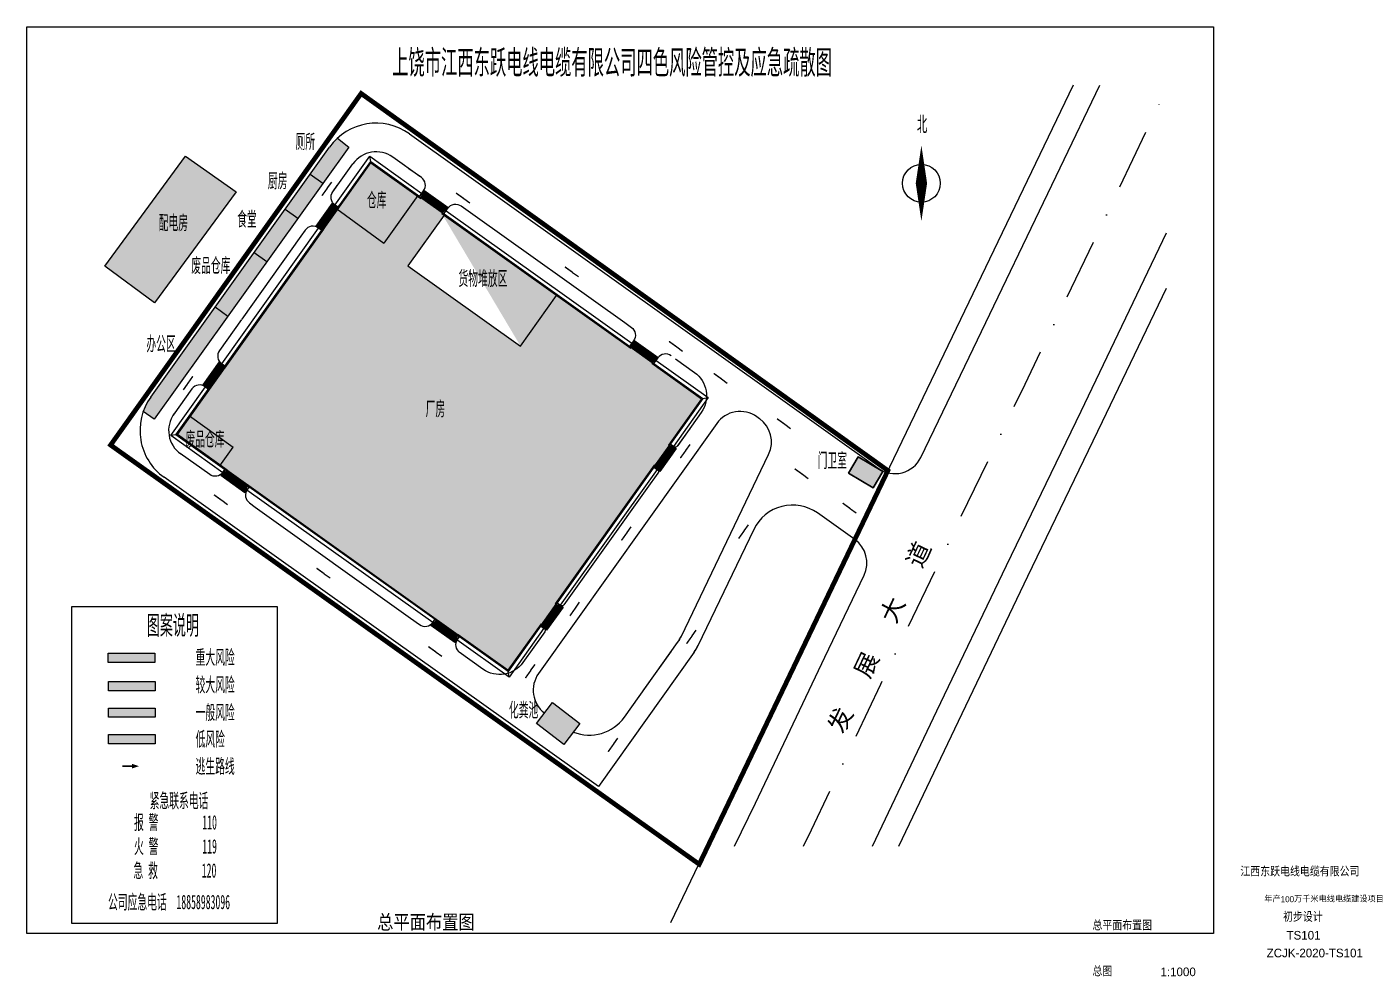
# Model space of a CAD drawing. Header units: inches. Extents: x 586127 to 586406, y 3136176 to 3136915.
# Drawn here: x 586126.8 to 586406.4, y 3136716.2 to 3136914.9 of the extents above; entities that cross this region are included whole.
import ezdxf

# ---------------------------------------------------------------- set-up
doc = ezdxf.new("R2010")
doc.units = ezdxf.units.IN
doc.header["$MEASUREMENT"] = 0
doc.linetypes.add('DASHDOT', pattern=[25.4, 12.7, -6.35, 0, -6.35])
doc.linetypes.add('DASHDOT2', pattern=[0.5, 0.25, -0.125, 0, -0.125])
for name, color, linetype in [('001-墙体', 30, 'Continuous'), ('00工业用地边界', 7, 'Continuous'), ('DIM_SYMB', 3, 'Continuous'), ('RD-中线', 1, 'DASHDOT'), ('RD-侧石线', 5, 'Continuous'), ('RD-红线', 7, 'Continuous'), ('STAIR', 2, 'Continuous'), ('WINDOW', 4, 'Continuous'), ('墙线', 2, 'Continuous')]:
    doc.layers.add(name, color=color, linetype=linetype)
doc.styles.add('0总图替换X', font='ZSM.shx', dxfattribs={"bigfont": 'HZTXT.shx'})
doc.styles.add('DIMHT', font='', dxfattribs={"width": 0.5})
doc.styles.add('宋体', font='')
doc.styles.get('DIMHT').set_extended_font_data('SimSun')
doc.styles.get('宋体').set_extended_font_data('SimSun')

msp = doc.modelspace()

# ---------------------------------------------------------------- hatches: boundary and pattern name
at = {"layer": '00工业用地边界', "ltscale": 2}
h = msp.add_hatch(color=5, dxfattribs=at)
h.dxf.hatch_style = 1
h.paths.add_polyline_path([(586194.23, 3136889.69), (586191.9, 3136891.59, 0.053379), (586190.2, 3136889.68), (586186.18, 3136884.06), (586188.83, 3136882.15)])
h = msp.add_hatch(color=5, dxfattribs=at)
h.dxf.hatch_style = 1
h.paths.add_polyline_path([(586170.65, 3136880.3), (586160.07, 3136887.83), (586143.13, 3136864.81), (586153.58, 3136857.11)])
h = msp.add_hatch(color=2, dxfattribs=at)
h.dxf.hatch_style = 1
h.paths.add_polyline_path([(586191.91, 3136876.63), (586201.55, 3136869.58), (586208.59, 3136879.44), (586198.86, 3136886.38)], flags=17)
edge = h.paths.add_edge_path()
edge.add_line((586168.76, 3136822.11), (586158.34, 3136829.55))
edge.add_line((586158.34, 3136829.55), (586198.86, 3136886.38))
edge.add_line((586198.86, 3136886.38), (586209.29, 3136878.95))
edge.add_line((586191.75, 3136876.75), (586201.55, 3136869.58))
edge.add_line((586208.71, 3136879.6), (586201.55, 3136869.58))
h.paths.add_polyline_path([(586197.04, 3136875.73), (586203.29, 3136875.73), (586203.29, 3136881.68), (586197.04, 3136881.68)], flags=24)
at = {"layer": '00工业用地边界', "ltscale": 2, "true_color": 0xf26722}
h = msp.add_hatch(color=30, dxfattribs=at)
h.dxf.hatch_style = 1
h.paths.add_polyline_path([(586268.35, 3136837.08), (586198.82, 3136886.66), (586160.87, 3136833.44), (586170.01, 3136826.92), (586167.32, 3136823.14), (586168.76, 3136822.11), (586168.65, 3136821.95), (586173.53, 3136818.47), (586227.6, 3136779.92)])
h.paths.add_polyline_path([(586206.61, 3136864.85), (586214.17, 3136875.46), (586237.74, 3136858.66), (586230.18, 3136848.05)], flags=16)
h.paths.add_polyline_path([(586216.2, 3136859.26), (586228.86, 3136859.26), (586228.86, 3136865.23), (586216.2, 3136865.23)], flags=8)
h.paths.add_polyline_path([(586197.04, 3136875.73), (586203.29, 3136875.73), (586203.29, 3136881.68), (586197.04, 3136881.68)], flags=24)
at = {"layer": '00工业用地边界', "ltscale": 2}
h = msp.add_hatch(color=2, dxfattribs=at)
h.dxf.hatch_style = 1
h.paths.add_polyline_path([(586188.83, 3136882.15), (586186.18, 3136884.06), (586180.93, 3136876.73), (586183.59, 3136874.82)])
h = msp.add_hatch(color=5, dxfattribs=at)
h.dxf.hatch_style = 1
h.paths.add_polyline_path([(586183.59, 3136874.82), (586180.93, 3136876.73), (586174.43, 3136867.64), (586177.09, 3136865.74)])
h = msp.add_hatch(color=2, dxfattribs=at)
h.dxf.hatch_style = 1
h.paths.add_polyline_path([(586214.17, 3136875.46), (586206.61, 3136864.85), (586230.18, 3136848.05), (586237.74, 3136858.66)], flags=17)
edge = h.paths.add_edge_path()
edge.add_line((586214.17, 3136875.46), (586206.61, 3136864.85))
edge.add_line((586206.61, 3136864.85), (586230.18, 3136848.05))
edge.add_line((586253.25, 3136847.6), (586213.68, 3136875.81))
edge.add_line((586230.18, 3136848.05), (586237.74, 3136858.66))
h.paths.add_polyline_path([(586216.2, 3136859.26), (586228.86, 3136859.26), (586228.86, 3136865.23), (586216.2, 3136865.23)], flags=24)
h = msp.add_hatch(color=5, dxfattribs=at)
h.dxf.hatch_style = 1
h.paths.add_polyline_path([(586177.09, 3136865.74), (586174.43, 3136867.64), (586166.27, 3136856.24), (586168.93, 3136854.34)])
h = msp.add_hatch(color=5, dxfattribs=at)
h.dxf.hatch_style = 1
h.paths.add_polyline_path([(586168.93, 3136854.34), (586166.27, 3136856.24), (586152.76, 3136837.36, 0.070142), (586151.21, 3136834.39), (586153.49, 3136832.76)])
h = msp.add_hatch(color=5, dxfattribs=at)
h.dxf.hatch_style = 1
h.paths.add_polyline_path([(586161.03, 3136833.32), (586158.34, 3136829.55), (586167.32, 3136823.14), (586170.01, 3136826.92)])
h = msp.add_hatch(color=5, dxfattribs=at)
h.dxf.hatch_style = 1
h.paths.add_polyline_path([(586306.02, 3136821.81), (586300.87, 3136824.89), (586298.82, 3136821.45), (586303.97, 3136818.38)])
h = msp.add_hatch(color=1, dxfattribs=at)
h.dxf.hatch_style = 1
h.paths.add_polyline_path([(586153.64, 3136783.78), (586143.89, 3136783.78), (586143.89, 3136781.83), (586153.64, 3136781.83)])
at = {"layer": '00工业用地边界', "ltscale": 2, "true_color": 0xf26722}
h = msp.add_hatch(color=30, dxfattribs=at)
h.dxf.hatch_style = 1
h.paths.add_polyline_path([(586153.7, 3136777.85), (586143.94, 3136777.85), (586143.94, 3136775.9), (586153.7, 3136775.9)])
at = {"layer": '00工业用地边界', "ltscale": 2}
h = msp.add_hatch(color=2, dxfattribs=at)
h.dxf.hatch_style = 1
h.paths.add_polyline_path([(586153.7, 3136772.31), (586143.94, 3136772.31), (586143.94, 3136770.36), (586153.7, 3136770.36)])
h = msp.add_hatch(color=2, dxfattribs=at)
h.dxf.hatch_style = 1
h.paths.add_polyline_path([(586236.85, 3136773.45), (586235.19, 3136771.28, 0.008536), (586235.35, 3136771.16), (586239.36, 3136768.3, 0.059594), (586241.24, 3136767.27), (586242.6, 3136769.05)])
h.paths.add_polyline_path([(586239.36, 3136768.3), (586235.35, 3136771.16, -0.008536), (586235.19, 3136771.28), (586233.5, 3136769.08), (586239.25, 3136764.68), (586241.24, 3136767.27, -0.059594)])
h = msp.add_hatch(color=5, dxfattribs=at)
h.dxf.hatch_style = 1
h.paths.add_polyline_path([(586153.7, 3136766.76), (586143.94, 3136766.76), (586143.94, 3136764.81), (586153.7, 3136764.81)])

# ---------------------------------------------------------------- linework, layer by layer
at = {"color": 7, "linetype": 'DASHDOT2', "ltscale": 30, "const_width": 1, "flags": 128}
msp.add_lwpolyline([(586144.37, 3136827.34), (586196.82, 3136900.91), (586307.08, 3136822), (586267.59, 3136739.61)], close=True, dxfattribs=at)
at = {"color": 7, "ltscale": 30, "flags": 128}
msp.add_lwpolyline([(586144.37, 3136827.34), (586196.82, 3136900.91), (586307.08, 3136822), (586267.59, 3136739.61)], close=True, dxfattribs=at)
at = {"layer": '001-墙体', "color": 251}
for p, q in [((586198.82, 3136886.66), (586198.63, 3136887.77)), ((586268.35, 3136837.08), (586269.47, 3136837.26)), ((586158.06, 3136829.5), (586156.95, 3136829.31)), ((586227.78, 3136778.8), (586227.6, 3136779.92))]:
    msp.add_line(p, q, dxfattribs=at)
at = {"layer": '001-墙体'}
for p, q in [((586209.4, 3136879.11), (586209.29, 3136878.95)), ((586191.76, 3136876.76), (586191.93, 3136876.65)), ((586188.8, 3136872.61), (586188.97, 3136872.5)), ((586253.37, 3136847.76), (586253.25, 3136847.6)), ((586168.08, 3136843.54), (586168.24, 3136843.43)), ((586165.12, 3136839.39), (586165.28, 3136839.28)), ((586261.3, 3136827.18), (586261.14, 3136827.3)), ((586168.65, 3136821.95), (586168.76, 3136822.11)), ((586258.34, 3136823.03), (586258.17, 3136823.15)), ((586237.61, 3136793.96), (586237.45, 3136794.08)), ((586212.61, 3136790.6), (586212.73, 3136790.76)), ((586234.65, 3136789.81), (586234.49, 3136789.93))]:
    msp.add_line(p, q, dxfattribs=at)
msp.add_lwpolyline([(586158.06, 3136829.5), (586198.82, 3136886.66), (586268.35, 3136837.08), (586227.6, 3136779.92)], close=True, dxfattribs=at)
for points in [[(586168.76, 3136822.11), (586158.34, 3136829.55), (586198.86, 3136886.38), (586209.29, 3136878.95)], [(586209.4, 3136879.11), (586209.29, 3136878.95)], [(586213.8, 3136875.97), (586213.68, 3136875.81)], [(586213.68, 3136875.81), (586253.25, 3136847.6)], [(586253.25, 3136847.6), (586213.68, 3136875.81)], [(586253.25, 3136847.6), (586213.68, 3136875.81)], [(586188.97, 3136872.5), (586168.24, 3136843.43)], [(586253.37, 3136847.76), (586253.25, 3136847.6)], [(586257.77, 3136844.62), (586257.65, 3136844.46)], [(586257.65, 3136844.46), (586268.07, 3136837.03), (586261.14, 3136827.3)], [(586168.59, 3136843.92), (586168.24, 3136843.43)], [(586168.65, 3136821.95), (586168.76, 3136822.11)], [(586258.17, 3136823.15), (586237.45, 3136794.08)], [(586173.04, 3136818.82), (586173.16, 3136818.98)], [(586237.8, 3136794.57), (586237.45, 3136794.08)], [(586212.61, 3136790.6), (586212.73, 3136790.76)], [(586234.49, 3136789.93), (586227.55, 3136780.2), (586217.13, 3136787.63)], [(586217.01, 3136787.47), (586217.13, 3136787.63)]]:
    msp.add_lwpolyline(points, dxfattribs=at)
at = {"layer": '001-墙体', "color": 251}
for points in [[(586191.34, 3136877.55), (586198.63, 3136887.77), (586209.53, 3136880)], [(586214.59, 3136876.39), (586253.49, 3136848.65)], [(586167.66, 3136844.33), (586187.92, 3136872.75)], [(586258.56, 3136845.04), (586269.47, 3136837.26), (586262.18, 3136827.05)], [(586167.84, 3136821.54), (586156.95, 3136829.31), (586164.23, 3136839.53)], [(586258.76, 3136822.24), (586238.49, 3136793.83)], [(586211.81, 3136790.19), (586172.91, 3136817.93)], [(586235.07, 3136789.02), (586227.78, 3136778.8), (586216.87, 3136786.58)]]:
    msp.add_lwpolyline(points, dxfattribs=at)
at = {"layer": '00工业用地边界', "ltscale": 2}
for p, q in [((586191.9, 3136891.59), (586194.23, 3136889.69)), ((586152.76, 3136837.36), (586190.2, 3136889.68)), ((586194.23, 3136889.69), (586153.49, 3136832.76)), ((586143.13, 3136864.81), (586160.07, 3136887.83)), ((586160.07, 3136887.83), (586170.65, 3136880.3)), ((586186.18, 3136884.06), (586188.83, 3136882.15)), ((586170.65, 3136880.3), (586153.58, 3136857.11)), ((586208.71, 3136879.6), (586201.55, 3136869.58)), ((586208.59, 3136879.44), (586208.59, 3136879.44)), ((586208.59, 3136879.44), (586208.59, 3136879.44)), ((586180.93, 3136876.73), (586183.59, 3136874.82)), ((586191.75, 3136876.75), (586201.55, 3136869.58)), ((586214.17, 3136875.46), (586206.61, 3136864.85)), ((586174.43, 3136867.64), (586177.09, 3136865.74)), ((586153.58, 3136857.11), (586143.13, 3136864.81)), ((586206.61, 3136864.85), (586230.18, 3136848.05)), ((586230.18, 3136848.05), (586237.74, 3136858.66)), ((586166.27, 3136856.24), (586168.93, 3136854.34)), ((586258.01, 3136844.27), (586258.78, 3136845.36)), ((586153.49, 3136832.76), (586151.21, 3136834.39)), ((586160.87, 3136833.44), (586170.01, 3136826.92)), ((586167.21, 3136822.98), (586170.01, 3136826.92)), ((586300.17, 3136807.56), (586292.36, 3136813.13)), ((586279.02, 3136809.7), (586267.31, 3136785.33)), ((586216.96, 3136786.7), (586217.4, 3136787.32)), ((586266.52, 3136784), (586246.47, 3136755.87)), ((586255.98, 3136776.1), (586261.78, 3136784.24))]:
    msp.add_line(p, q, dxfattribs=at)
at = {"layer": '00工业用地边界', "color": 7, "ltscale": 2}
msp.add_line((586273.75, 3136752.45), (586307.08, 3136822), dxfattribs=at)
at = {"layer": '00工业用地边界', "ltscale": 2}
for points in [[(586126.81, 3136914.89), (586375.26, 3136914.89), (586375.26, 3136725.12), (586126.81, 3136725.12)], [(586298.82, 3136821.45), (586300.87, 3136824.89), (586306.02, 3136821.81), (586303.97, 3136818.38)], [(586300.87, 3136824.89), (586298.82, 3136821.45), (586303.97, 3136818.38), (586306.02, 3136821.81)], [(586136.22, 3136793.56), (586179.25, 3136793.56), (586179.25, 3136727.18), (586136.22, 3136727.18)], [(586143.89, 3136783.78), (586153.64, 3136783.78), (586153.64, 3136781.83), (586143.89, 3136781.83)], [(586143.94, 3136777.85), (586153.7, 3136777.85), (586153.7, 3136775.9), (586143.94, 3136775.9)], [(586143.94, 3136772.31), (586153.7, 3136772.31), (586153.7, 3136770.36), (586143.94, 3136770.36)], [(586236.85, 3136773.45), (586242.6, 3136769.05), (586239.25, 3136764.68), (586233.5, 3136769.08)], [(586143.94, 3136766.76), (586153.7, 3136766.76), (586153.7, 3136764.81), (586143.94, 3136764.81)]]:
    msp.add_lwpolyline(points, close=True, dxfattribs=at)
at = {"layer": '00工业用地边界', "ltscale": 2, "flags": 128}
msp.add_lwpolyline([(586206.93, 3136892.47), (586305.08, 3136822.48, 0.464746), (586313.97, 3136824.75), (586324.09, 3136845.71), (586343.14, 3136885.37), (586351.43, 3136902.69)], format="xyb", dxfattribs=at)
at = {"layer": '00工业用地边界', "color": 7, "ltscale": 2}
msp.add_lwpolyline([(586273.4, 3136751.82), (586345.91, 3136902.73)], dxfattribs=at)
at = {"layer": '00工业用地边界', "ltscale": 2}
for points, format in [([(586314.1, 3136882.12, 2.38, 0, 0), (586314.1, 3136890.04, 0, 0, 0)], "xyseb"), ([(586209.12, 3136879.43), (586209.9, 3136880.53, 0.414214), (586209.43, 3136883.31), (586206.82, 3136885.18)], "xyb"), ([(586192.08, 3136877.03), (586191.36, 3136877.55, -0.414214), (586190.89, 3136880.34), (586191.82, 3136881.63)], "xyb"), ([(586214.18, 3136875.82), (586214.96, 3136876.91, -0.414214), (586217.75, 3136877.38), (586220.68, 3136875.3)], "xyb"), ([(586188.61, 3136872.26), (586187.88, 3136872.78, 0.414214), (586185.09, 3136872.32), (586184.21, 3136871.09)], "xyb"), ([(586171.79, 3136853.62), (586167.16, 3136847.15, 0.414214), (586167.62, 3136844.36), (586168.39, 3136843.81)], "xyb"), ([(586251.99, 3136852.97), (586253.4, 3136851.96, -0.414214), (586253.86, 3136849.17), (586253.09, 3136848.08)], "xyb"), ([(586262.65, 3136845.36), (586266.6, 3136842.55, -0.414214), (586268.01, 3136834.18), (586263.09, 3136827.28)], "xyb"), ([(586164.97, 3136839.01), (586164.19, 3136839.56, 0.414214), (586161.4, 3136839.1), (586157.45, 3136833.59)], "xyb"), ([(586280.19, 3136832.86), (586279.63, 3136833.26, 0.414214), (586271.26, 3136831.86), (586233.95, 3136779.53, 0.404316), (586235.19, 3136771.28, 0.404316)], "xyb"), ([(586265.67, 3136830.9), (586262.96, 3136827.1, -0.414214), (586262.26, 3136826.99), (586261.45, 3136827.57)], "xyb"), ([(586168.36, 3136822.28), (586167.9, 3136821.64, -0.414214), (586165.11, 3136821.17), (586158.9, 3136825.59)], "xyb"), ([(586241.24, 3136767.27, 0.346011), (586251.92, 3136770.4), (586263.07, 3136786.04, 0.042906), (586263.85, 3136787.37), (586282.11, 3136825.38)], "xyb"), ([(586258.02, 3136822.76), (586258.84, 3136822.18, -0.414214), (586258.95, 3136821.49), (586256.63, 3136818.22)], "xyb"), ([(586173.43, 3136818.67), (586172.97, 3136818.03, 0.414214), (586173.44, 3136815.24), (586174.66, 3136814.36)], "xyb"), ([(586256.63, 3136818.22), (586239.27, 3136793.88, -0.414214), (586238.58, 3136793.77), (586237.76, 3136794.35)], "xyb"), ([(586207.18, 3136791.08), (586209.05, 3136789.76, 0.414214), (586211.83, 3136790.23), (586212.27, 3136790.84)], "xyb"), ([(586235.27, 3136788.27), (586230.69, 3136781.84, -0.414007), (586222.32, 3136780.43), (586217.35, 3136783.98)], "xyb"), ([(586234.34, 3136789.54), (586235.15, 3136788.96, -0.414214), (586235.27, 3136788.27), (586232.65, 3136784.59)], "xyb")]:
    msp.add_lwpolyline(points, format=format, dxfattribs=at)
for points in [[(586190.89, 3136880.34), (586195.08, 3136886.19)], [(586209.12, 3136883.53), (586203.44, 3136887.58)], [(586220.68, 3136875.3), (586251.99, 3136852.97)], [(586184.21, 3136871.09), (586171.83, 3136853.69)], [(586227.57, 3136780.06), (586158.2, 3136829.52)], [(586174.66, 3136814.36), (586207.18, 3136791.08)]]:
    msp.add_lwpolyline(points, dxfattribs=at)
at = {"layer": '00工业用地边界', "color": 18, "ltscale": 2, "true_color": 0x000000}
msp.add_lwpolyline([(586314.1, 3136882.12, 2.38, 0, 0), (586314.1, 3136874.21, 0, 0, 0)], format="xyseb", dxfattribs=at)
at = {"layer": '00工业用地边界', "color": 3, "ltscale": 2, "const_width": 0.3}
for points in [[(586189.79, 3136881.16), (586188.62, 3136879.54)], [(586218.32, 3136878.92), (586216.69, 3136880.08)], [(586241.09, 3136863.47), (586239.46, 3136864.64)], [(586262.89, 3136847.87), (586261.26, 3136849.04)], [(586160.42, 3136840.09), (586161.58, 3136841.72)], [(586272.25, 3136841.18), (586270.62, 3136842.34)], [(586285.49, 3136831.7), (586283.86, 3136832.86)], [(586264.8, 3136826.23), (586263.63, 3136824.61)], [(586289.19, 3136821.22), (586287.57, 3136822.38)], [(586167.62, 3136815.78), (586166, 3136816.94)], [(586299.24, 3136814.02), (586297.62, 3136815.19)], [(586252.48, 3136809.01), (586251.31, 3136807.39)], [(586277.01, 3136809.41), (586275.84, 3136807.78)], [(586189.11, 3136800.41), (586187.48, 3136801.57)], [(586241.68, 3136793.23), (586240.52, 3136791.6)], [(586266.1, 3136787.39), (586264.93, 3136785.76)], [(586212.51, 3136784), (586210.89, 3136785.17)], [(586232.36, 3136780.21), (586231.2, 3136778.58)], [(586249.69, 3136764.79), (586248.52, 3136763.16)], [(586148.82, 3136760.14), (586146.82, 3136760.13)]]:
    msp.add_lwpolyline(points, dxfattribs=at)
at = {"layer": '00工业用地边界', "color": 3, "ltscale": 2}
for points in [[(586189.79, 3136881.16), (586190.66, 3136882.38)], [(586218.32, 3136878.92), (586219.54, 3136878.04)], [(586241.09, 3136863.47), (586242.31, 3136862.6)], [(586262.89, 3136847.87), (586264.11, 3136847)], [(586160.42, 3136840.09), (586159.55, 3136838.87)], [(586272.25, 3136841.18), (586273.47, 3136840.3)], [(586285.49, 3136831.7), (586286.71, 3136830.83)], [(586264.8, 3136826.23), (586265.67, 3136827.45)], [(586289.19, 3136821.22), (586290.41, 3136820.34)], [(586167.62, 3136815.78), (586168.84, 3136814.91)], [(586299.24, 3136814.02), (586300.46, 3136813.15)], [(586277.01, 3136809.41), (586277.88, 3136810.63)], [(586252.48, 3136809.01), (586253.35, 3136810.23)], [(586189.11, 3136800.41), (586190.33, 3136799.53)], [(586241.68, 3136793.23), (586242.56, 3136794.45)], [(586266.1, 3136787.39), (586266.97, 3136788.61)], [(586212.51, 3136784), (586213.73, 3136783.13)], [(586232.36, 3136780.21), (586233.24, 3136781.43)], [(586249.69, 3136764.79), (586250.56, 3136766.01)]]:
    msp.add_lwpolyline(points, dxfattribs=at)
msp.add_lwpolyline([(586148.82, 3136760.14, 1, 0, 0), (586150.32, 3136760.14, 0, 0, 0)], format="xyseb", dxfattribs=at)
at = {"layer": '00工业用地边界', "ltscale": 2}
msp.add_circle((586314.1, 3136882.12), 3.96, dxfattribs=at)
for centre, radius, start, end in [((586199.96, 3136882.7), 12, 54.5098, 144.4126), ((586199.96, 3136882.7), 6, 54.5098, 144.4126), ((586260.56, 3136844.4), 2, 54.5098, 144.5098), ((586162.52, 3136830.38), 12, 144.4126, 234.5503), ((586162.52, 3136830.38), 6, 144.4126, 234.5503), ((586276.71, 3136827.98), 6, 334.3371, 54.5098), ((586287.13, 3136805.8), 9, 54.5098, 154.3371), ((586218.59, 3136785.54), 2, 144.5503, 234.5503), ((586258.33, 3136789.73), 6, 324.5098, 334.3371), ((586258.33, 3136789.73), 10, 324.5098, 334.3371), ((586259.2, 3136789.22), 9, 324.5098, 334.3371)]:
    msp.add_arc(centre, radius, start, end, dxfattribs=at)
at = {"layer": 'RD-中线', "color": 7, "flags": 128}
msp.add_lwpolyline([(586289.44, 3136743.42), (586291.07, 3136746.8), (586305.61, 3136777.32), (586320.18, 3136807.74), (586335.8, 3136840.07), (586354.86, 3136879.75), (586365.43, 3136901.84)], dxfattribs=at)
at = {"layer": 'RD-侧石线', "color": 7, "ltscale": 0.5}
msp.add_line((586293.88, 3136782.93), (586302.1, 3136800.08), dxfattribs=at)
at = {"layer": 'RD-侧石线', "color": 0, "ltscale": 0.5}
for p, q in [((586279.36, 3136752.43), (586293.88, 3136782.93)), ((586275, 3136743.42), (586279.36, 3136752.43))]:
    msp.add_line(p, q, dxfattribs=at)
at = {"layer": 'RD-侧石线', "color": 7, "ltscale": 0.5, "flags": 128}
msp.add_lwpolyline([(586303.86, 3136743.42), (586317.34, 3136771.72), (586331.9, 3136802.1), (586347.52, 3136834.42), (586365.43, 3136871.74)], dxfattribs=at)
at = {"layer": 'RD-侧石线', "color": 7, "ltscale": 0.5}
msp.add_arc((586296.69, 3136802.67), 6, 334.3908, 54.5098, dxfattribs=at)
at = {"layer": 'RD-红线', "linetype": 'ByBlock'}
for p, q in [((586246.47, 3136755.87), (586155.56, 3136820.6)), ((586261.68, 3136727.42), (586273.4, 3136751.82))]:
    msp.add_line(p, q, dxfattribs=at)
msp.add_lwpolyline([(586309.4, 3136743.42), (586321.85, 3136769.56), (586336.4, 3136799.93), (586352.02, 3136832.25), (586365.43, 3136860.19)], dxfattribs=at)
at = {"layer": 'STAIR', "color": 252}
for p, q in [((586214.91, 3136876.9), (586209.9, 3136880.47)), ((586190.84, 3136877.87), (586187.46, 3136873.12)), ((586190.95, 3136877.74), (586187.61, 3136873.06)), ((586191.04, 3136877.63), (586187.75, 3136873.01)), ((586213.88, 3136876.07), (586209.44, 3136879.24)), ((586214.01, 3136876.17), (586209.49, 3136879.39)), ((586214.14, 3136876.27), (586209.55, 3136879.55)), ((586214.27, 3136876.38), (586209.61, 3136879.7)), ((586214.4, 3136876.48), (586209.66, 3136879.85)), ((586214.52, 3136876.59), (586209.72, 3136880.01)), ((586214.66, 3136876.7), (586209.79, 3136880.17)), ((586214.78, 3136876.79), (586209.84, 3136880.31)), ((586191.15, 3136877.49), (586187.92, 3136872.95)), ((586191.26, 3136877.36), (586188.07, 3136872.89)), ((586191.36, 3136877.23), (586188.22, 3136872.83)), ((586191.46, 3136877.1), (586188.38, 3136872.78)), ((586191.57, 3136876.98), (586188.53, 3136872.72)), ((586191.67, 3136876.85), (586188.69, 3136872.66)), ((586257.85, 3136844.72), (586253.4, 3136847.89)), ((586257.98, 3136844.82), (586253.46, 3136848.04)), ((586258.11, 3136844.92), (586253.52, 3136848.2)), ((586258.23, 3136845.03), (586253.58, 3136848.35)), ((586258.36, 3136845.13), (586253.63, 3136848.5)), ((586258.49, 3136845.23), (586253.69, 3136848.66)), ((586258.63, 3136845.35), (586253.75, 3136848.82)), ((586258.75, 3136845.44), (586253.81, 3136848.96)), ((586258.87, 3136845.55), (586253.86, 3136849.12)), ((586167.16, 3136844.65), (586163.77, 3136839.9)), ((586167.26, 3136844.52), (586163.92, 3136839.84)), ((586167.35, 3136844.41), (586164.06, 3136839.79)), ((586167.47, 3136844.27), (586164.23, 3136839.73)), ((586167.57, 3136844.14), (586164.38, 3136839.67)), ((586167.67, 3136844.01), (586164.54, 3136839.61)), ((586167.78, 3136843.88), (586164.69, 3136839.56)), ((586167.88, 3136843.76), (586164.85, 3136839.5)), ((586167.98, 3136843.63), (586165, 3136839.44)), ((586261.41, 3136827.12), (586258.42, 3136822.94)), ((586261.56, 3136827.07), (586258.53, 3136822.81)), ((586261.72, 3136827.01), (586258.63, 3136822.68)), ((586261.87, 3136826.95), (586258.73, 3136822.56)), ((586262.03, 3136826.9), (586258.84, 3136822.43)), ((586262.18, 3136826.84), (586258.94, 3136822.3)), ((586262.35, 3136826.78), (586259.06, 3136822.17)), ((586262.49, 3136826.73), (586259.15, 3136822.05)), ((586262.65, 3136826.67), (586259.26, 3136821.92)), ((586172.93, 3136818.55), (586168.41, 3136821.77)), ((586172.98, 3136818.71), (586168.54, 3136821.88)), ((586172.53, 3136817.47), (586167.52, 3136821.04)), ((586172.59, 3136817.62), (586167.65, 3136821.15)), ((586172.64, 3136817.76), (586167.77, 3136821.24)), ((586172.7, 3136817.93), (586167.9, 3136821.36)), ((586172.76, 3136818.09), (586168.03, 3136821.46)), ((586172.81, 3136818.24), (586168.16, 3136821.57)), ((586172.87, 3136818.4), (586168.28, 3136821.67)), ((586237.72, 3136793.9), (586234.73, 3136789.72)), ((586237.87, 3136793.85), (586234.84, 3136789.59)), ((586238.03, 3136793.79), (586234.94, 3136789.46)), ((586238.18, 3136793.73), (586235.05, 3136789.34)), ((586238.34, 3136793.68), (586235.15, 3136789.21)), ((586238.49, 3136793.62), (586235.26, 3136789.08)), ((586238.66, 3136793.56), (586235.37, 3136788.95)), ((586238.8, 3136793.51), (586235.47, 3136788.83)), ((586238.96, 3136793.45), (586235.57, 3136788.7)), ((586216.5, 3136786.12), (586211.49, 3136789.69)), ((586216.56, 3136786.27), (586211.62, 3136789.8)), ((586216.61, 3136786.41), (586211.73, 3136789.89)), ((586216.67, 3136786.58), (586211.87, 3136790.01)), ((586216.73, 3136786.74), (586212, 3136790.11)), ((586216.78, 3136786.89), (586212.12, 3136790.21)), ((586216.84, 3136787.05), (586212.25, 3136790.32)), ((586216.9, 3136787.2), (586212.38, 3136790.42)), ((586216.95, 3136787.36), (586212.5, 3136790.53))]:
    msp.add_line(p, q, dxfattribs=at)
at = {"layer": 'WINDOW', "extrusion": (0, 0, -1)}
for p, q in [((586209.68, 3136878.91), (586210.19, 3136879.63)), ((586209.72, 3136878.89), (586210.22, 3136879.6)), ((586188.91, 3136872.77), (586188.2, 3136873.27)), ((586188.94, 3136872.8), (586188.22, 3136873.31)), ((586253.65, 3136847.56), (586254.16, 3136848.28)), ((586253.68, 3136847.54), (586254.19, 3136848.25)), ((586165.23, 3136839.55), (586164.51, 3136840.05)), ((586165.25, 3136839.58), (586164.54, 3136840.09)), ((586168.92, 3136821.75), (586168.41, 3136821.04)), ((586168.96, 3136821.73), (586168.45, 3136821.01)), ((586258.45, 3136823.19), (586259.16, 3136822.68)), ((586258.47, 3136823.22), (586259.19, 3136822.71)), ((586212.89, 3136790.4), (586212.38, 3136789.69)), ((586212.93, 3136790.38), (586212.42, 3136789.66)), ((586234.76, 3136789.97), (586235.47, 3136789.46)), ((586234.79, 3136790), (586235.5, 3136789.49))]:
    msp.add_line(p, q, dxfattribs=at)
for centre, start, end in [((-586209.7, 3136878.9), 126.9595, 215.4902), ((-586188.93, 3136872.78), 36.9595, 125.4902), ((-586253.66, 3136847.55), 126.9595, 215.4902), ((-586165.24, 3136839.56), 36.9595, 125.4902), ((-586258.46, 3136823.2), 125.4902, 214.0209), ((-586168.94, 3136821.74), 215.4902, 304.0209), ((-586212.91, 3136790.39), 215.4902, 304.0209), ((-586234.77, 3136789.98), 125.4902, 214.0209)]:
    msp.add_arc(centre, 0.878, start, end, dxfattribs=at)
at = {"layer": '墙线', "ltscale": 100}
for p, q in [((586209.94, 3136880.59), (586209.4, 3136879.11)), ((586190.76, 3136877.97), (586191.75, 3136876.75)), ((586209.06, 3136879.35), (586214.29, 3136875.63)), ((586188.57, 3136872.29), (586192.3, 3136877.51)), ((586215, 3136876.97), (586213.78, 3136875.99)), ((586187.34, 3136873.16), (586188.8, 3136872.61)), ((586253.03, 3136848), (586258.26, 3136844.28)), ((586253.91, 3136849.24), (586253.37, 3136847.76)), ((586164.88, 3136839.07), (586168.61, 3136844.29)), ((586167.08, 3136844.75), (586168.07, 3136843.53)), ((586258.97, 3136845.62), (586257.75, 3136844.64)), ((586163.65, 3136839.94), (586165.12, 3136839.39)), ((586258.1, 3136822.71), (586261.83, 3136827.93)), ((586262.76, 3136826.63), (586261.29, 3136827.17)), ((586167.43, 3136820.96), (586168.65, 3136821.95)), ((586168.31, 3136822.2), (586173.53, 3136818.47)), ((586259.34, 3136821.83), (586258.34, 3136823.03)), ((586172.49, 3136817.35), (586173.03, 3136818.83)), ((586234.42, 3136789.49), (586238.14, 3136794.71)), ((586239.08, 3136793.41), (586237.6, 3136793.95)), ((586211.39, 3136789.61), (586212.62, 3136790.6)), ((586212.27, 3136790.84), (586217.5, 3136787.12)), ((586235.65, 3136788.61), (586234.65, 3136789.81)), ((586216.46, 3136786), (586217, 3136787.48))]:
    msp.add_line(p, q, dxfattribs=at)
for points in [[(586214.13, 3136875.74), (586215, 3136876.97), (586209.94, 3136880.59), (586209.06, 3136879.35)], [(586192, 3136877.09), (586190.76, 3136877.97), (586187.34, 3136873.16), (586188.57, 3136872.29)], [(586258.09, 3136844.39), (586258.97, 3136845.62), (586253.91, 3136849.24), (586253.03, 3136848)], [(586168.31, 3136843.87), (586167.08, 3136844.75), (586163.65, 3136839.94), (586164.88, 3136839.07)], [(586261.53, 3136827.51), (586262.76, 3136826.63), (586259.34, 3136821.83), (586258.1, 3136822.71)], [(586173.37, 3136818.58), (586172.49, 3136817.35), (586167.43, 3136820.96), (586168.31, 3136822.2)], [(586237.84, 3136794.29), (586239.08, 3136793.41), (586235.65, 3136788.61), (586234.42, 3136789.49)], [(586217.34, 3136787.23), (586216.46, 3136786), (586211.39, 3136789.61), (586212.27, 3136790.84)]]:
    msp.add_lwpolyline(points, dxfattribs=at)

# ---------------------------------------------------------------- texts
at = {"color": 2, "style": '0总图替换X'}
for s, height, p in [('江西东跃电线电缆有限公司', 1.8059, (586380.87, 3136737.08)), ('年产100万千米电线电缆建设项目', 1.2641, (586385.89, 3136731.67)), ('初步设计', 1.806, (586389.79, 3136727.59)), ('总平面布置图', 1.806, (586349.91, 3136725.8)), ('TS101', 1.806, (586390.53, 3136723.85)), ('ZCJK-2020-TS101', 1.8059, (586386.38, 3136720.14)), ('总图', 1.806, (586349.9, 3136716.19)), ('1:1000', 1.806, (586364.15, 3136716.19))]:
    msp.add_text(s, height=height, dxfattribs=at).set_placement(p)
at = {"insert": (586294.3, 3136768.31), "char_height": 12, "attachment_point": 1, "rotation": 64.6404, "style": '宋体'}
msp.add_mtext('{\\H0.3125x;发   展   大   道}', dxfattribs=at)
at = {"layer": '00工业用地边界', "ltscale": 2, "style": 'DIMHT', "width": 0.5}
for s, height, p in [('上饶市江西东跃电线电缆有限公司四色风险管控及应急疏散图', 5, (586203.31, 3136904.96)), ('厕所', 3, (586183.08, 3136889.38)), ('厨房', 3, (586177.3, 3136881.18)), ('配电房', 3, (586154.44, 3136872.4)), ('食堂', 3, (586170.87, 3136873.15)), ('废品仓库', 3, (586161.27, 3136863.45)), ('办公区', 3, (586151.86, 3136847.06)), ('厂房', 3, (586210.33, 3136833.45)), ('废品仓库', 3, (586160.04, 3136827.11)), ('门卫室', 3, (586292.38, 3136822.65)), ('图案说明', 4, (586151.95, 3136787.64)), ('重大风险', 3, (586162.16, 3136781.43)), ('较大风险', 3, (586162.16, 3136775.7)), ('一般风险', 3, (586162.16, 3136769.9)), ('化粪池', 3, (586227.75, 3136770.43)), ('低风险', 3, (586162.16, 3136764.32)), ('逃生路线', 3, (586162.16, 3136758.64)), ('紧急联系电话', 3, (586152.56, 3136751.43)), ('报 警         110', 3, (586149.27, 3136746.89)), ('火 警         119', 3, (586149.27, 3136741.86)), ('急 救         120', 3, (586149.16, 3136736.81)), ('公司应急电话  18858983096', 3, (586143.84, 3136730.22))]:
    msp.add_text(s, height=height, dxfattribs=at).set_placement(p)
at = {"layer": '00工业用地边界', "color": 250, "ltscale": 2, "style": 'DIMHT', "width": 0.5}
for s, p in [('仓库', (586198.03, 3136877.15)), ('货物堆放区', (586217.19, 3136860.73))]:
    msp.add_text(s, height=3, dxfattribs=at).set_placement(p)
at = {"layer": '00工业用地边界', "ltscale": 2, "insert": (586313.17, 3136896.09), "char_height": 3.17, "attachment_point": 1, "style": 'DIMHT'}
msp.add_mtext_dynamic_manual_height_columns('北', width=19.793, gutter_width=98.96, heights=[2.01], dxfattribs=at)
at = {"layer": 'DIM_SYMB', "color": 7, "style": '0总图替换X'}
msp.add_text('总平面布置图', height=3.403, dxfattribs=at).set_placement((586200.17, 3136725.69))

doc.saveas('drawing.dxf')
